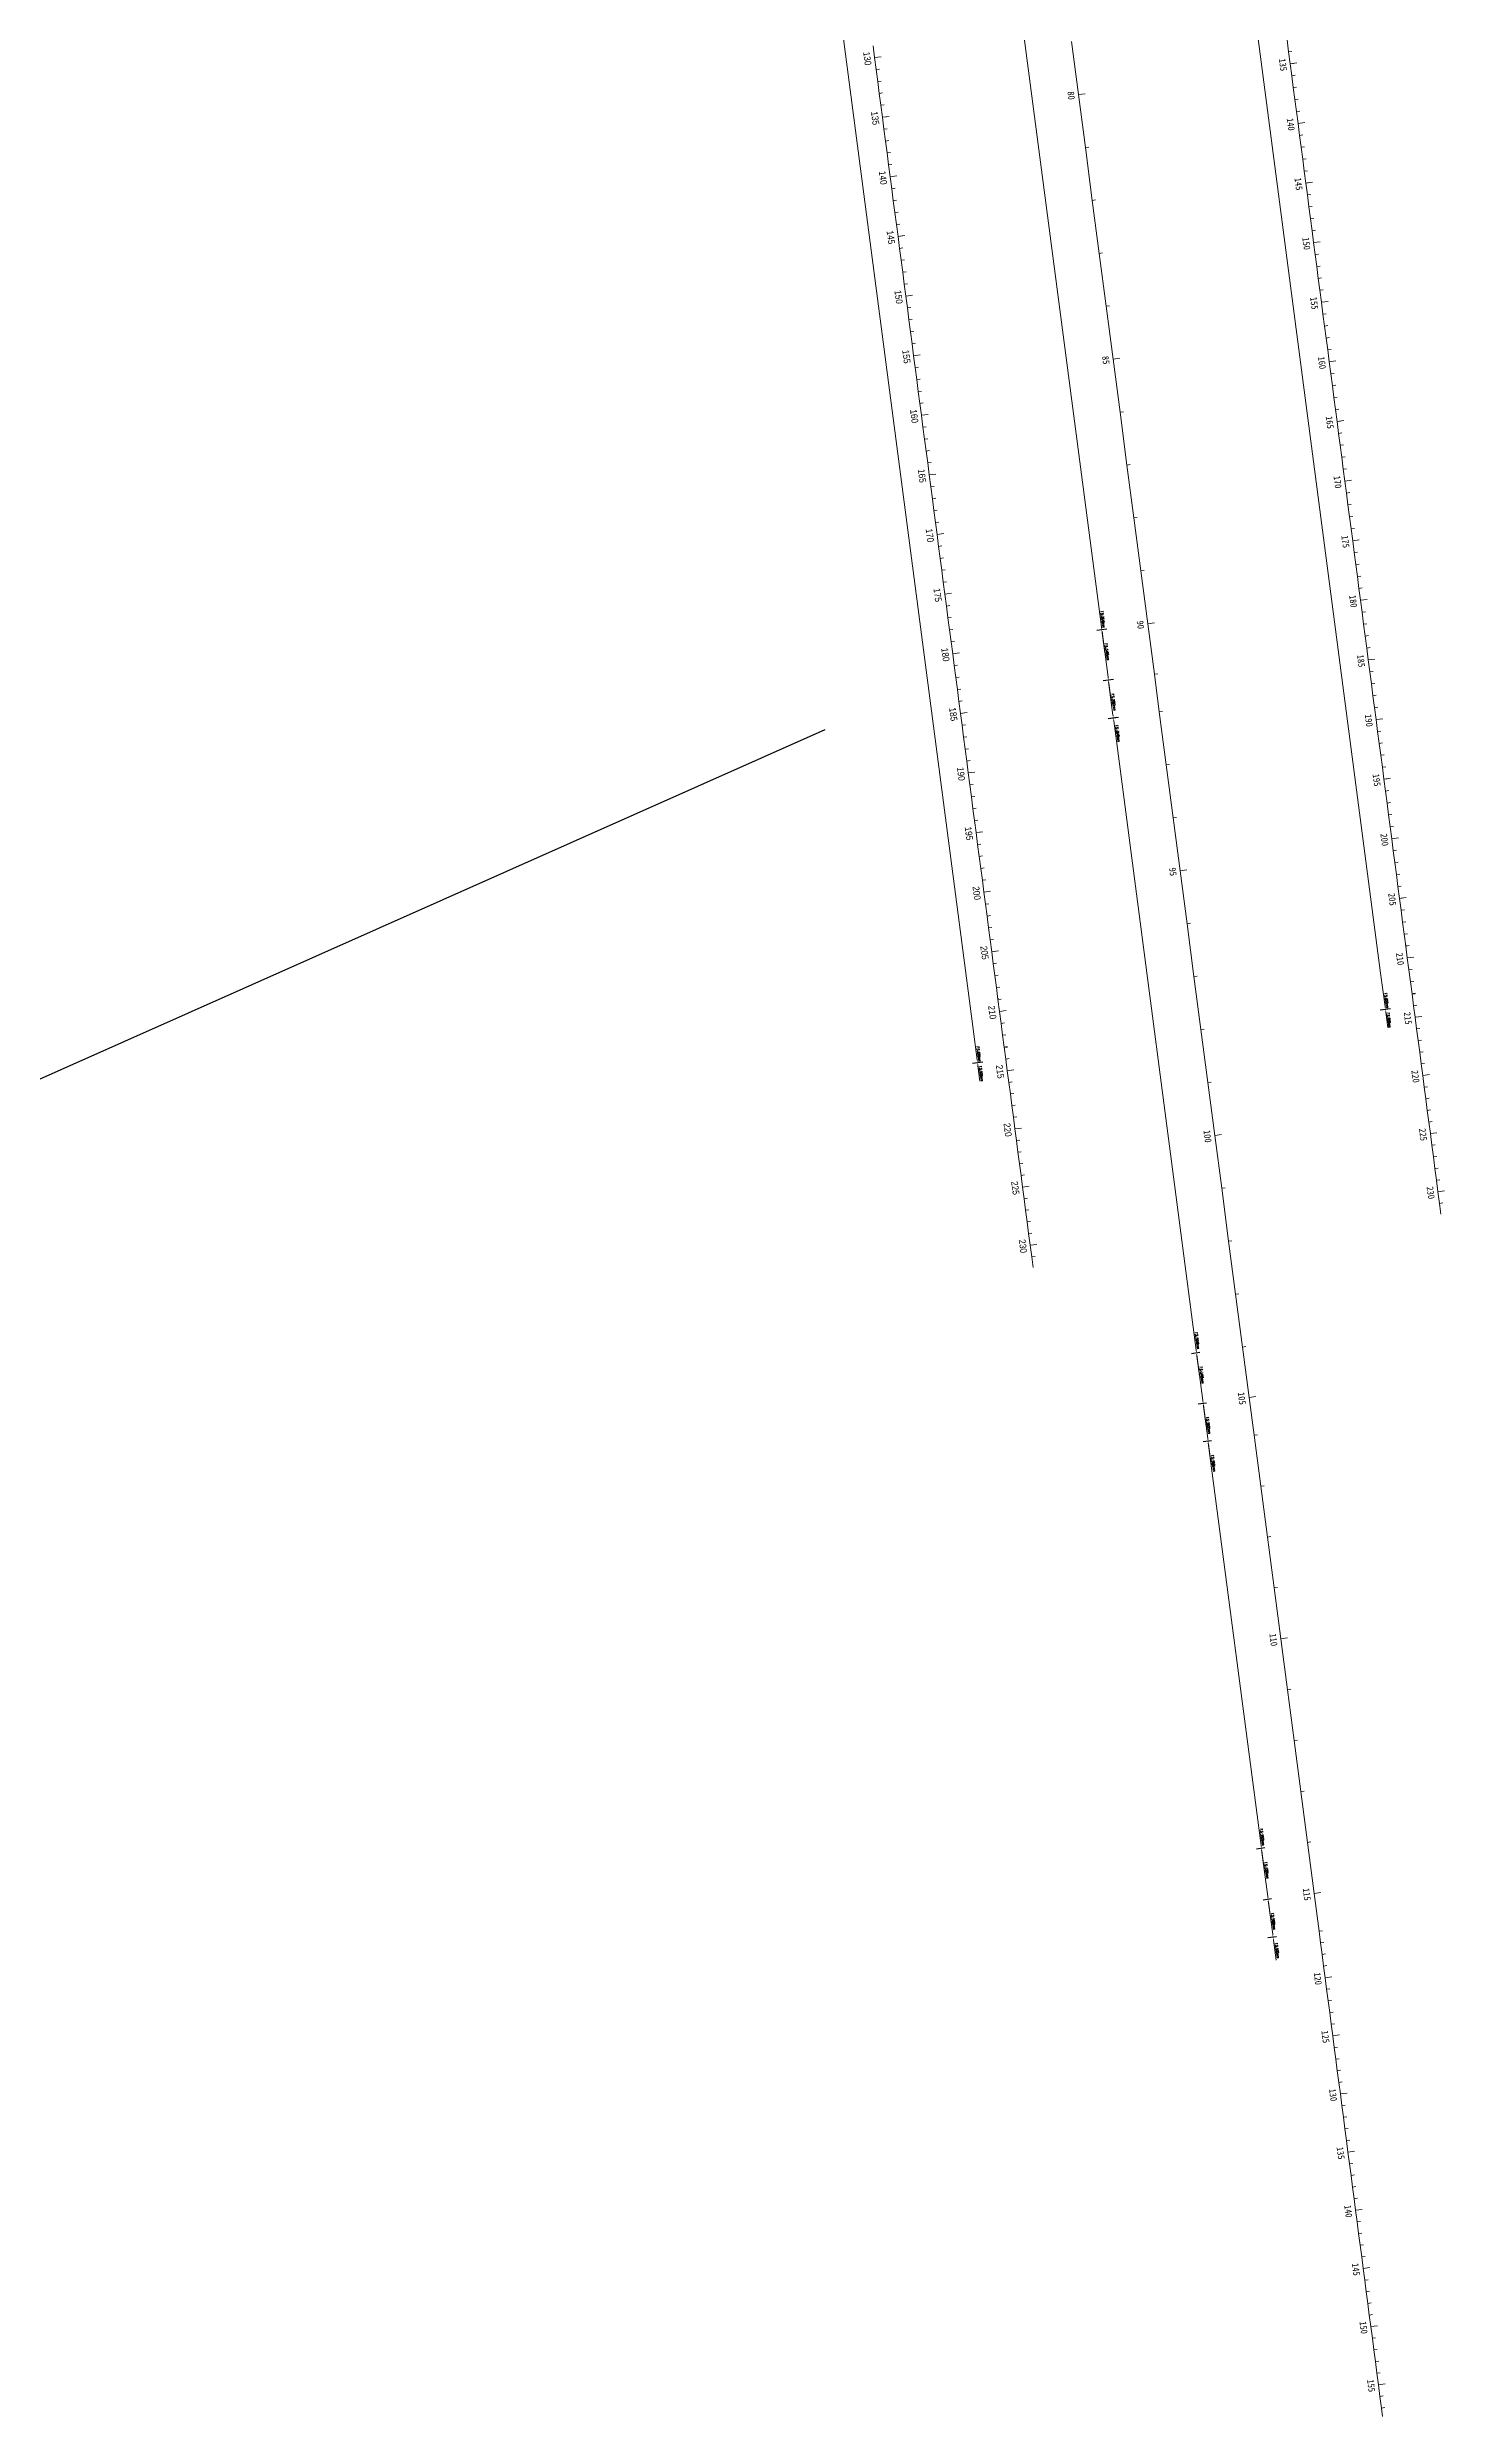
# Model space of a CAD drawing. Header units: millimetres. Extents: x -14906165 to 53546503, y 133836 to 58622790.
# Drawn here: x 45832510 to 51937234, y 32328107 to 42679499 of the extents above; entities that cross this region are included whole.
import ezdxf
from ezdxf.enums import TextEntityAlignment as Align

# ---------------------------------------------------------------- set-up
doc = ezdxf.new("R2010")
doc.units = ezdxf.units.MM
doc.header["$LTSCALE"] = 100
doc.linetypes.add('DASHED', pattern=[8, 6, -2])
doc.layers.add('标准形式增加', color=6, linetype='Continuous')
doc.styles.add('Arial', font='arial.ttf')
doc.styles.add('JNRD_E1', font='romans.shx', dxfattribs={"width": 0.8})
doc.styles.get("Standard").update_dxf_attribs({"font": ''})
doc.styles.get('Standard').set_extended_font_data('SimSun')

# ---------------------------------------------------------------- blocks, each defined once
blk = doc.blocks.new('50KLPG')
at = {"color": 7, "linetype": 'Continuous', "lineweight": 20}
for p, q in [((109000, 0), (109000, 200)), ((109000, 200), (109000, 0)), ((109820, 400), (109820, 0)), ((109820, 0), (109820, 200)), ((110640, 0), (110640, 200)), ((110640, 200), (110640, 0)), ((111460, 0), (111460, 200)), ((111460, 200), (111460, 0)), ((112280, 0), (112280, 200)), ((112280, 200), (112280, 0)), ((113100, 0), (113100, 200)), ((113100, 200), (113100, 0)), ((113920, 0), (113920, 400)), ((113920, 400), (113920, 0)), ((114740, 0), (114740, 200)), ((114740, 200), (114740, 0)), ((115560, 0), (115560, 200)), ((115560, 200), (115560, 0)), ((116380, 0), (116380, 200)), ((116380, 200), (116380, 0)), ((117200, 0), (117200, 200)), ((117200, 200), (117200, 0)), ((118020, 400), (118020, 0)), ((118020, 0), (118020, 200)), ((118840, 0), (118840, 200)), ((118840, 200), (118840, 0)), ((119660, 0), (119660, 200)), ((119660, 200), (119660, 0)), ((120480, 0), (120480, 200)), ((120480, 200), (120480, 0)), ((121300, 0), (121300, 200)), ((121300, 200), (121300, 0)), ((122120, 0), (122120, 400)), ((122120, 400), (122120, 0)), ((122940, 0), (122940, 200)), ((122940, 200), (122940, 0)), ((123760, 0), (123760, 200)), ((123760, 200), (123760, 0)), ((124580, 0), (124580, 200)), ((124580, 200), (124580, 0)), ((125400, 0), (125400, 200)), ((125400, 200), (125400, 0)), ((126220, 400), (126220, 0)), ((126220, 0), (126220, 200)), ((127040, 0), (127040, 200)), ((127040, 200), (127040, 0)), ((127860, 0), (127860, 200)), ((127860, 200), (127860, 0)), ((128680, 0), (128680, 200)), ((128680, 200), (128680, 0)), ((129500, 0), (129500, 200)), ((129500, 200), (129500, 0)), ((130320, 0), (130320, 400)), ((130320, 400), (130320, 0)), ((131140, 0), (131140, 200)), ((131140, 200), (131140, 0)), ((131960, 0), (131960, 200)), ((131960, 200), (131960, 0)), ((132780, 0), (132780, 200)), ((132780, 200), (132780, 0)), ((133600, 0), (133600, 200)), ((133600, 200), (133600, 0)), ((134420, 400), (134420, 0)), ((134420, 0), (134420, 200)), ((135240, 0), (135240, 200)), ((135240, 200), (135240, 0)), ((136060, 0), (136060, 200)), ((136060, 200), (136060, 0)), ((136880, 0), (136880, 200)), ((136880, 200), (136880, 0)), ((137700, 0), (137700, 200)), ((137700, 200), (137700, 0)), ((138520, 0), (138520, 400)), ((138520, 400), (138520, 0)), ((139340, 0), (139340, 200)), ((139340, 200), (139340, 0)), ((140160, 0), (140160, 200)), ((140160, 200), (140160, 0)), ((140980, 0), (140980, 200)), ((140980, 200), (140980, 0)), ((141800, 0), (141800, 200)), ((141800, 200), (141800, 0)), ((142620, 0), (142620, 400)), ((142620, 400), (142620, 0)), ((143440, 0), (143440, 200)), ((143440, 200), (143440, 0)), ((144260, 0), (144260, 200)), ((144260, 200), (144260, 0)), ((145080, 0), (145080, 200)), ((145080, 200), (145080, 0)), ((145900, 0), (145900, 200)), ((145900, 200), (145900, 0)), ((146720, 0), (146720, 400)), ((146720, 400), (146720, 0)), ((147540, 0), (147540, 200)), ((147540, 200), (147540, 0)), ((148360, 0), (148360, 200)), ((148360, 200), (148360, 0)), ((149180, 0), (149180, 200)), ((149180, 200), (149180, 0)), ((150000, 0), (150000, 200)), ((150000, 200), (150000, 0)), ((150820, 400), (150820, 0)), ((150820, 0), (150820, 200)), ((151640, 0), (151640, 200)), ((151640, 200), (151640, 0)), ((152460, 0), (152460, 200)), ((152460, 200), (152460, 0)), ((153280, 0), (153280, 200)), ((153280, 200), (153280, 0)), ((154100, 0), (154100, 200)), ((154100, 200), (154100, 0)), ((154920, 0), (154920, 400)), ((154920, 400), (154920, 0)), ((155740, 0), (155740, 200)), ((155740, 200), (155740, 0)), ((156560, 0), (156560, 200)), ((156560, 200), (156560, 0)), ((157380, 0), (157380, 200)), ((157380, 200), (157380, 0)), ((158200, 0), (158200, 200)), ((158200, 200), (158200, 0)), ((159020, 400), (159020, 0)), ((159020, 0), (159020, 200)), ((159840, 0), (159840, 200)), ((159840, 200), (159840, 0)), ((160660, 0), (160660, 200)), ((160660, 200), (160660, 0)), ((161480, 0), (161480, 200)), ((161480, 200), (161480, 0)), ((162300, 0), (162300, 200)), ((162300, 200), (162300, 0)), ((163120, 0), (163120, 400)), ((163120, 400), (163120, 0)), ((163940, 0), (163940, 200)), ((163940, 200), (163940, 0)), ((164760, 0), (164760, 200)), ((164760, 200), (164760, 0)), ((165580, 0), (165580, 200)), ((165580, 200), (165580, 0)), ((166400, 0), (166400, 200)), ((166400, 200), (166400, 0)), ((167220, 400), (167220, 0)), ((167220, 0), (167220, 200)), ((168040, 0), (168040, 200)), ((168040, 200), (168040, 0)), ((168860, 0), (168860, 200)), ((168860, 200), (168860, 0)), ((169680, 0), (169680, 200)), ((169680, 200), (169680, 0)), ((170500, 0), (170500, 200)), ((170500, 200), (170500, 0)), ((171320, 0), (171320, 400)), ((171320, 400), (171320, 0)), ((172140, 0), (172140, 200)), ((172140, 200), (172140, 0)), ((172960, 0), (172960, 200)), ((172960, 200), (172960, 0)), ((173780, 0), (173780, 200)), ((173780, 200), (173780, 0)), ((174600, 0), (174600, 200)), ((174600, 200), (174600, 0)), ((175400, 400), (175400, 0)), ((175400, 0), (175400, 200)), ((176200, 0), (176200, 200)), ((176200, 200), (176200, 0)), ((177000, 0), (177000, 200)), ((177000, 200), (177000, 0)), ((177800, 0), (177800, 200)), ((177800, 200), (177800, 0)), ((178600, 0), (178600, 200)), ((178600, 200), (178600, 0)), ((179400, 0), (179400, 400)), ((179400, 400), (179400, 0)), ((180200, 0), (180200, 200)), ((180200, 200), (180200, 0)), ((181000, 0), (181000, 200)), ((181000, 200), (181000, 0)), ((181800, 0), (181800, 200)), ((181800, 200), (181800, 0)), ((182600, 0), (182600, 200)), ((182600, 200), (182600, 0)), ((183400, 400), (183400, 0)), ((183400, 0), (183400, 200)), ((184200, 0), (184200, 200)), ((184200, 200), (184200, 0)), ((185000, 0), (185000, 200)), ((185000, 200), (185000, 0)), ((185800, 0), (185800, 200)), ((185800, 200), (185800, 0)), ((186600, 0), (186600, 200)), ((186600, 200), (186600, 0)), ((187400, 400), (187400, 0)), ((187400, 0), (187400, 250)), ((188200, 200), (188200, 0)), ((188200, 0), (188200, 200)), ((108180, 0), (109000, 0)), ((109000, 0), (109820, 0)), ((109820, 0), (110640, 0)), ((110640, 0), (111460, 0)), ((111460, 0), (112280, 0)), ((112280, 0), (113100, 0)), ((113100, 0), (113920, 0)), ((113920, 0), (114740, 0)), ((114740, 0), (115560, 0)), ((115560, 0), (116380, 0)), ((116380, 0), (117200, 0)), ((117200, 0), (118020, 0)), ((118020, 0), (118840, 0)), ((118840, 0), (119660, 0)), ((119660, 0), (120480, 0)), ((120480, 0), (121300, 0)), ((121300, 0), (122120, 0)), ((122120, 0), (122940, 0)), ((122940, 0), (123760, 0)), ((123760, 0), (124580, 0)), ((124580, 0), (125400, 0)), ((125400, 0), (126220, 0)), ((126220, 0), (127040, 0)), ((127040, 0), (127860, 0)), ((127860, 0), (128680, 0)), ((128680, 0), (129500, 0)), ((129500, 0), (130320, 0)), ((130320, 0), (131140, 0)), ((131140, 0), (131960, 0)), ((131960, 0), (132780, 0)), ((132780, 0), (133600, 0)), ((133600, 0), (134420, 0)), ((134420, 0), (135240, 0)), ((135240, 0), (136060, 0)), ((136060, 0), (136880, 0)), ((136880, 0), (137700, 0)), ((137700, 0), (138520, 0)), ((138520, 0), (139340, 0)), ((139340, 0), (140160, 0)), ((140160, 0), (140980, 0)), ((140980, 0), (141800, 0)), ((141800, 0), (142620, 0)), ((142620, 0), (143440, 0)), ((143440, 0), (144260, 0)), ((144260, 0), (145080, 0)), ((145080, 0), (145900, 0)), ((145900, 0), (146720, 0)), ((146720, 0), (147540, 0)), ((147540, 0), (148360, 0)), ((148360, 0), (149180, 0)), ((149180, 0), (150000, 0)), ((150000, 0), (150820, 0)), ((150820, 0), (151640, 0)), ((151640, 0), (152460, 0)), ((152460, 0), (153280, 0)), ((153280, 0), (154100, 0)), ((154100, 0), (154920, 0)), ((154920, 0), (155740, 0)), ((155740, 0), (156560, 0)), ((156560, 0), (157380, 0)), ((157380, 0), (158200, 0)), ((158200, 0), (159020, 0)), ((159020, 0), (159840, 0)), ((159840, 0), (160660, 0)), ((160660, 0), (161480, 0)), ((161480, 0), (162300, 0)), ((162300, 0), (163120, 0)), ((163120, 0), (163940, 0)), ((163940, 0), (164760, 0)), ((164760, 0), (165580, 0)), ((165580, 0), (166400, 0)), ((166400, 0), (167220, 0)), ((167220, 0), (168040, 0)), ((168040, 0), (168860, 0)), ((168860, 0), (169680, 0)), ((169680, 0), (170500, 0)), ((170500, 0), (171320, 0)), ((171320, 0), (172140, 0)), ((172140, 0), (172960, 0)), ((172960, 0), (173780, 0)), ((173780, 0), (174600, 0)), ((174600, 0), (175400, 0)), ((175400, 0), (176200, 0)), ((176200, 0), (177000, 0)), ((177000, 0), (177800, 0)), ((177800, 0), (178600, 0)), ((178600, 0), (179400, 0)), ((179400, 0), (180200, 0)), ((180200, 0), (181000, 0)), ((181000, 0), (181800, 0)), ((181800, 0), (182600, 0)), ((182600, 0), (183400, 0)), ((183400, 0), (184200, 0)), ((184200, 0), (185000, 0)), ((185000, 0), (185800, 0)), ((185800, 0), (186600, 0)), ((186600, 0), (187400, 0)), ((187400, 0), (188200, 0)), ((188200, 0), (188929, 0))]:
    blk.add_line(p, q, dxfattribs=at)
at = {"linetype": 'DASHED', "ltscale": 0.15}
blk.add_line((173780, 0), (173780, 200), dxfattribs=at)
at = {"color": 0, "linetype": 'ByBlock', "ltscale": 100}
blk.add_line((170420, 0), (170495, 0), dxfattribs=at)
at = {"color": 7}
for s, p in [('135', (109820, -232)), ('140', (113920, -232)), ('145', (118020, -232)), ('150', (122120, -232)), ('155', (126220, -232)), ('160', (130320, -232)), ('165', (134420, -232)), ('170', (138520, -232)), ('175', (142620, -232)), ('180', (146720, -232)), ('185', (150820, -232)), ('190', (154920, -232)), ('195', (159020, -232)), ('200', (163120, -232)), ('205', (167220, -232)), ('210', (171320, -232)), ('215', (175400, -232)), ('220', (179400, -232)), ('225', (183400, -232)), ('230', (187400, -232))]:
    blk.add_text(s, height=400, dxfattribs=at).set_placement(p, align=Align.TOP_CENTER)
blk = doc.blocks.new('150KULEC')
at = {"color": 7, "linetype": 'Continuous', "lineweight": 20}
for p, q in [((110025, 0), (110025, 400)), ((110025, 400), (110025, 0)), ((113665, 200), (113665, 0)), ((113665, 0), (113665, 200)), ((117305, 0), (117305, 200)), ((117305, 200), (117305, 0)), ((120945, 0), (120945, 200)), ((120945, 200), (120945, 0)), ((124585, 0), (124585, 200)), ((124585, 200), (124585, 0)), ((128225, 0), (128225, 400)), ((128225, 400), (128225, 0)), ((131865, 0), (131865, 200)), ((131865, 200), (131865, 0)), ((135505, 0), (135505, 200)), ((135505, 200), (135505, 0)), ((139145, 0), (139145, 200)), ((139145, 200), (139145, 0)), ((142785, 0), (142785, 200)), ((142785, 200), (142785, 0)), ((146425, 0), (146425, 400)), ((146425, 400), (146425, 0)), ((149890, 200), (149890, 0)), ((149890, 0), (149890, 200)), ((152490, 0), (152490, 200)), ((152490, 200), (152490, 0)), ((156130, 0), (156130, 200)), ((156130, 200), (156130, 0)), ((159770, 0), (159770, 200)), ((159770, 200), (159770, 0)), ((163410, 0), (163410, 400)), ((163410, 400), (163410, 0)), ((167050, 0), (167050, 200)), ((167050, 200), (167050, 0)), ((170690, 0), (170690, 200)), ((170690, 200), (170690, 0)), ((174330, 0), (174330, 200)), ((174330, 200), (174330, 0)), ((177970, 0), (177970, 200)), ((177970, 200), (177970, 0)), ((181610, 0), (181610, 400)), ((181610, 400), (181610, 0)), ((185250, 200), (185250, 0)), ((185250, 0), (185250, 200)), ((188890, 0), (188890, 200)), ((188890, 200), (188890, 0)), ((192530, 0), (192530, 200)), ((192530, 200), (192530, 0)), ((196170, 0), (196170, 200)), ((196170, 200), (196170, 0)), ((199635, 0), (199635, 400)), ((199635, 400), (199635, 0)), ((202235, 0), (202235, 200)), ((202235, 200), (202235, 0)), ((205735, 0), (205735, 200)), ((205735, 200), (205735, 0)), ((209235, 0), (209235, 200)), ((209235, 200), (209235, 0)), ((212735, 0), (212735, 200)), ((212735, 200), (212735, 0)), ((216235, 0), (216235, 400)), ((216235, 400), (216235, 0)), ((219735, 200), (219735, 0)), ((219735, 0), (219735, 200)), ((223235, 0), (223235, 200)), ((223235, 200), (223235, 0)), ((226735, 0), (226735, 200)), ((226735, 200), (226735, 0)), ((230235, 0), (230235, 200)), ((230235, 200), (230235, 0)), ((233740, 0), (233740, 400)), ((233740, 400), (233740, 0)), ((236340, 0), (236340, 200)), ((236340, 200), (236340, 0)), ((237140, 0), (237140, 200)), ((237140, 200), (237140, 0)), ((237940, 0), (237940, 200)), ((237940, 200), (237940, 0)), ((238740, 0), (238740, 200)), ((238740, 200), (238740, 0)), ((239540, 0), (239540, 400)), ((239540, 400), (239540, 0)), ((240340, 200), (240340, 0)), ((240340, 0), (240340, 200)), ((241140, 0), (241140, 200)), ((241140, 200), (241140, 0)), ((241940, 0), (241940, 200)), ((241940, 200), (241940, 0)), ((242740, 0), (242740, 200)), ((242740, 200), (242740, 0)), ((243540, 0), (243540, 400)), ((243540, 400), (243540, 0)), ((244340, 0), (244340, 200)), ((244340, 200), (244340, 0)), ((245140, 0), (245140, 200)), ((245140, 200), (245140, 0)), ((245940, 0), (245940, 200)), ((245940, 200), (245940, 0)), ((246740, 0), (246740, 200)), ((246740, 200), (246740, 0)), ((247540, 0), (247540, 400)), ((247540, 400), (247540, 0)), ((248340, 200), (248340, 0)), ((248340, 0), (248340, 200)), ((249140, 0), (249140, 200)), ((249140, 200), (249140, 0)), ((249940, 0), (249940, 200)), ((249940, 200), (249940, 0)), ((250740, 0), (250740, 200)), ((250740, 200), (250740, 0)), ((251540, 0), (251540, 400)), ((251540, 400), (251540, 0)), ((252340, 0), (252340, 200)), ((252340, 200), (252340, 0)), ((253140, 0), (253140, 200)), ((253140, 200), (253140, 0)), ((253940, 0), (253940, 200)), ((253940, 200), (253940, 0)), ((254740, 0), (254740, 200)), ((254740, 200), (254740, 0)), ((255540, 0), (255540, 400)), ((255540, 400), (255540, 0)), ((256340, 200), (256340, 0)), ((256340, 0), (256340, 200)), ((257140, 200), (257140, 0)), ((257140, 0), (257140, 200)), ((257940, 0), (257940, 200)), ((257940, 200), (257940, 0)), ((258740, 0), (258740, 200)), ((258740, 200), (258740, 0)), ((259540, 0), (259540, 400)), ((259540, 400), (259540, 0)), ((260340, 0), (260340, 200)), ((260340, 200), (260340, 0)), ((261140, 0), (261140, 200)), ((261140, 200), (261140, 0)), ((261940, 0), (261940, 200)), ((261940, 200), (261940, 0)), ((262740, 0), (262740, 200)), ((262740, 200), (262740, 0)), ((263540, 0), (263540, 400)), ((263540, 400), (263540, 0)), ((264340, 200), (264340, 0)), ((264340, 0), (264340, 200)), ((265140, 0), (265140, 200)), ((265140, 200), (265140, 0)), ((265940, 0), (265940, 200)), ((265940, 200), (265940, 0)), ((266740, 0), (266740, 200)), ((266740, 200), (266740, 0)), ((267540, 0), (267540, 400)), ((267540, 400), (267540, 0)), ((268340, 0), (268340, 200)), ((268340, 200), (268340, 0)), ((269140, 0), (269140, 200)), ((269140, 200), (269140, 0)), ((106385, 0), (110025, 0)), ((110025, 0), (113665, 0)), ((113665, 0), (117305, 0)), ((117305, 0), (120945, 0)), ((120945, 0), (124585, 0)), ((124585, 0), (128225, 0)), ((128225, 0), (131865, 0)), ((131865, 0), (135505, 0)), ((135505, 0), (139145, 0)), ((139145, 0), (142785, 0)), ((142785, 0), (146425, 0)), ((146425, 0), (149890, 0)), ((149890, 0), (152490, 0)), ((152490, 0), (156130, 0)), ((156130, 0), (159770, 0)), ((159770, 0), (163410, 0)), ((163410, 0), (167050, 0)), ((167050, 0), (170690, 0)), ((170690, 0), (174330, 0)), ((174330, 0), (177970, 0)), ((177970, 0), (181610, 0)), ((181610, 0), (185250, 0)), ((185250, 0), (188890, 0)), ((188890, 0), (192530, 0)), ((192530, 0), (196170, 0)), ((196170, 0), (199635, 0)), ((199635, 0), (202235, 0)), ((202235, 0), (205735, 0)), ((205735, 0), (209235, 0)), ((209235, 0), (212735, 0)), ((212735, 0), (216235, 0)), ((216235, 0), (219735, 0)), ((219735, 0), (223235, 0)), ((223235, 0), (226735, 0)), ((226735, 0), (230235, 0)), ((230235, 0), (233740, 0)), ((233740, 0), (236340, 0)), ((236340, 0), (237140, 0)), ((237140, 0), (237940, 0)), ((237940, 0), (238740, 0)), ((238740, 0), (239540, 0)), ((239540, 0), (240340, 0)), ((240340, 0), (241140, 0)), ((241140, 0), (241940, 0)), ((241940, 0), (242740, 0)), ((242740, 0), (243540, 0)), ((243540, 0), (244340, 0)), ((244340, 0), (245140, 0)), ((245140, 0), (245940, 0)), ((245940, 0), (246740, 0)), ((246740, 0), (247540, 0)), ((247540, 0), (248340, 0)), ((248340, 0), (249140, 0)), ((249140, 0), (249940, 0)), ((249940, 0), (250740, 0)), ((250740, 0), (251540, 0)), ((251540, 0), (252340, 0)), ((252340, 0), (253140, 0)), ((253140, 0), (253940, 0)), ((253940, 0), (254740, 0)), ((254740, 0), (255540, 0)), ((255540, 0), (256340, 0)), ((256340, 0), (257140, 0)), ((257140, 0), (257940, 0)), ((257940, 0), (258740, 0)), ((258740, 0), (259540, 0)), ((259540, 0), (260340, 0)), ((260340, 0), (261140, 0)), ((261140, 0), (261940, 0)), ((261940, 0), (262740, 0)), ((262740, 0), (263540, 0)), ((263540, 0), (264340, 0)), ((264340, 0), (265140, 0)), ((265140, 0), (265940, 0)), ((265940, 0), (266740, 0)), ((266740, 0), (267540, 0)), ((267540, 0), (268340, 0)), ((268340, 0), (269140, 0)), ((269140, 0), (269729, 0))]:
    blk.add_line(p, q, dxfattribs=at)
at = {"color": 7}
for s, p in [('80', (110025, -232)), ('85', (128225, -232)), ('90', (146425, -232)), ('95', (163410, -232)), ('100', (181610, -232)), ('105', (199635, -232)), ('110', (216235, -232)), ('115', (233740, -232)), ('120', (239540, -232)), ('125', (243540, -232)), ('130', (247540, -232)), ('135', (251540, -232)), ('140', (255540, -232)), ('145', (259540, -232)), ('150', (263540, -232)), ('155', (267540, -232))]:
    blk.add_text(s, height=400, dxfattribs=at).set_placement(p, align=Align.TOP_CENTER)
blk = doc.blocks.new('48.5KLEG')
at = {"color": 7, "linetype": 'Continuous', "lineweight": 20}
for p, q in [((105720, 0), (105720, 400)), ((105720, 400), (105720, 0)), ((106540, 0), (106540, 200)), ((106540, 200), (106540, 0)), ((107360, 0), (107360, 200)), ((107360, 200), (107360, 0)), ((108180, 0), (108180, 200)), ((108180, 200), (108180, 0)), ((109000, 0), (109000, 200)), ((109000, 200), (109000, 0)), ((109820, 400), (109820, 0)), ((109820, 0), (109820, 250)), ((110640, 0), (110640, 200)), ((110640, 200), (110640, 0)), ((111460, 0), (111460, 200)), ((111460, 200), (111460, 0)), ((112280, 0), (112280, 200)), ((112280, 200), (112280, 0)), ((113100, 0), (113100, 200)), ((113100, 200), (113100, 0)), ((113920, 0), (113920, 400)), ((113920, 400), (113920, 0)), ((114740, 0), (114740, 200)), ((114740, 200), (114740, 0)), ((115560, 0), (115560, 200)), ((115560, 200), (115560, 0)), ((116380, 0), (116380, 200)), ((116380, 200), (116380, 0)), ((117200, 0), (117200, 200)), ((117200, 200), (117200, 0)), ((118020, 400), (118020, 0)), ((118020, 0), (118020, 250)), ((118840, 0), (118840, 200)), ((118840, 200), (118840, 0)), ((119660, 0), (119660, 200)), ((119660, 200), (119660, 0)), ((120480, 0), (120480, 200)), ((120480, 200), (120480, 0)), ((121300, 0), (121300, 200)), ((121300, 200), (121300, 0)), ((122120, 0), (122120, 400)), ((122120, 400), (122120, 0)), ((122940, 0), (122940, 200)), ((122940, 200), (122940, 0)), ((123760, 0), (123760, 200)), ((123760, 200), (123760, 0)), ((124580, 0), (124580, 200)), ((124580, 200), (124580, 0)), ((125400, 0), (125400, 200)), ((125400, 200), (125400, 0)), ((126220, 400), (126220, 0)), ((126220, 0), (126220, 250)), ((127040, 0), (127040, 200)), ((127040, 200), (127040, 0)), ((127860, 0), (127860, 200)), ((127860, 200), (127860, 0)), ((128680, 0), (128680, 200)), ((128680, 200), (128680, 0)), ((129500, 0), (129500, 200)), ((129500, 200), (129500, 0)), ((130320, 0), (130320, 400)), ((130320, 400), (130320, 0)), ((131140, 0), (131140, 200)), ((131140, 200), (131140, 0)), ((131960, 0), (131960, 200)), ((131960, 200), (131960, 0)), ((132780, 0), (132780, 200)), ((132780, 200), (132780, 0)), ((133600, 0), (133600, 200)), ((133600, 200), (133600, 0)), ((134420, 0), (134420, 400)), ((134420, 400), (134420, 0)), ((135240, 0), (135240, 200)), ((135240, 200), (135240, 0)), ((136060, 0), (136060, 200)), ((136060, 200), (136060, 0)), ((136880, 0), (136880, 200)), ((136880, 200), (136880, 0)), ((137700, 0), (137700, 200)), ((137700, 200), (137700, 0)), ((138520, 0), (138520, 400)), ((138520, 400), (138520, 0)), ((139340, 0), (139340, 200)), ((139340, 200), (139340, 0)), ((140160, 0), (140160, 200)), ((140160, 200), (140160, 0)), ((140980, 0), (140980, 200)), ((140980, 200), (140980, 0)), ((141800, 0), (141800, 200)), ((141800, 200), (141800, 0)), ((142620, 0), (142620, 400)), ((142620, 400), (142620, 0)), ((143440, 0), (143440, 200)), ((143440, 200), (143440, 0)), ((144260, 0), (144260, 200)), ((144260, 200), (144260, 0)), ((145080, 0), (145080, 200)), ((145080, 200), (145080, 0)), ((145900, 0), (145900, 200)), ((145900, 200), (145900, 0)), ((146720, 0), (146720, 400)), ((146720, 400), (146720, 0)), ((147540, 0), (147540, 200)), ((147540, 200), (147540, 0)), ((148360, 0), (148360, 200)), ((148360, 200), (148360, 0)), ((149180, 0), (149180, 200)), ((149180, 200), (149180, 0)), ((150000, 0), (150000, 200)), ((150000, 200), (150000, 0)), ((150820, 400), (150820, 0)), ((150820, 0), (150820, 250)), ((151640, 0), (151640, 200)), ((151640, 200), (151640, 0)), ((152460, 0), (152460, 200)), ((152460, 200), (152460, 0)), ((153280, 0), (153280, 200)), ((153280, 200), (153280, 0)), ((154100, 0), (154100, 200)), ((154100, 200), (154100, 0)), ((154920, 0), (154920, 400)), ((154920, 400), (154920, 0)), ((155740, 0), (155740, 200)), ((155740, 200), (155740, 0)), ((156560, 0), (156560, 200)), ((156560, 200), (156560, 0)), ((157380, 0), (157380, 200)), ((157380, 200), (157380, 0)), ((158200, 0), (158200, 200)), ((158200, 200), (158200, 0)), ((159020, 400), (159020, 0)), ((159020, 0), (159020, 250)), ((159840, 0), (159840, 200)), ((159840, 200), (159840, 0)), ((160660, 0), (160660, 200)), ((160660, 200), (160660, 0)), ((161480, 0), (161480, 200)), ((161480, 200), (161480, 0)), ((162300, 0), (162300, 200)), ((162300, 200), (162300, 0)), ((163120, 0), (163120, 400)), ((163120, 400), (163120, 0)), ((163940, 0), (163940, 200)), ((163940, 200), (163940, 0)), ((164760, 0), (164760, 200)), ((164760, 200), (164760, 0)), ((165580, 0), (165580, 200)), ((165580, 200), (165580, 0)), ((166400, 0), (166400, 200)), ((166400, 200), (166400, 0)), ((167220, 400), (167220, 0)), ((167220, 0), (167220, 250)), ((168040, 0), (168040, 200)), ((168040, 200), (168040, 0)), ((168860, 0), (168860, 200)), ((168860, 200), (168860, 0)), ((169680, 0), (169680, 200)), ((169680, 200), (169680, 0)), ((170500, 0), (170500, 200)), ((170500, 200), (170500, 0)), ((171320, 0), (171320, 400)), ((171320, 400), (171320, 0)), ((172140, 0), (172140, 200)), ((172140, 200), (172140, 0)), ((172960, 0), (172960, 200)), ((172960, 200), (172960, 0)), ((173780, 0), (173780, 200)), ((173780, 200), (173780, 0)), ((174600, 0), (174600, 200)), ((174600, 200), (174600, 0)), ((175400, 400), (175400, 0)), ((175400, 0), (175400, 250)), ((176200, 0), (176200, 200)), ((176200, 200), (176200, 0)), ((177000, 0), (177000, 200)), ((177000, 200), (177000, 0)), ((177800, 0), (177800, 200)), ((177800, 200), (177800, 0)), ((178600, 0), (178600, 200)), ((178600, 200), (178600, 0)), ((179400, 0), (179400, 400)), ((179400, 400), (179400, 0)), ((180200, 0), (180200, 200)), ((180200, 200), (180200, 0)), ((181000, 0), (181000, 200)), ((181000, 200), (181000, 0)), ((181800, 0), (181800, 200)), ((181800, 200), (181800, 0)), ((182600, 0), (182600, 200)), ((182600, 200), (182600, 0)), ((183400, 400), (183400, 0)), ((183400, 0), (183400, 250)), ((184200, 0), (184200, 200)), ((184200, 200), (184200, 0)), ((185000, 0), (185000, 200)), ((185000, 200), (185000, 0)), ((185800, 0), (185800, 200)), ((185800, 200), (185800, 0)), ((186600, 0), (186600, 200)), ((186600, 200), (186600, 0)), ((187400, 0), (187400, 400)), ((187400, 400), (187400, 0)), ((188200, 200), (188200, 0)), ((188200, 0), (188200, 200)), ((104900, 0), (105720, 0)), ((105720, 0), (106540, 0)), ((106540, 0), (107360, 0)), ((107360, 0), (108180, 0)), ((108180, 0), (109000, 0)), ((109000, 0), (109820, 0)), ((109820, 0), (110640, 0)), ((110640, 0), (111460, 0)), ((111460, 0), (112280, 0)), ((112280, 0), (113100, 0)), ((113100, 0), (113920, 0)), ((113920, 0), (114740, 0)), ((114740, 0), (115560, 0)), ((115560, 0), (116380, 0)), ((116380, 0), (117200, 0)), ((117200, 0), (118020, 0)), ((118020, 0), (118840, 0)), ((118840, 0), (119660, 0)), ((119660, 0), (120480, 0)), ((120480, 0), (121300, 0)), ((121300, 0), (122120, 0)), ((122120, 0), (122940, 0)), ((122940, 0), (123760, 0)), ((123760, 0), (124580, 0)), ((124580, 0), (125400, 0)), ((125400, 0), (126220, 0)), ((126220, 0), (127040, 0)), ((127040, 0), (127860, 0)), ((127860, 0), (128680, 0)), ((128680, 0), (129500, 0)), ((129500, 0), (130320, 0)), ((130320, 0), (131140, 0)), ((131140, 0), (131960, 0)), ((131960, 0), (132780, 0)), ((132780, 0), (133600, 0)), ((133600, 0), (134420, 0)), ((134420, 0), (135240, 0)), ((135240, 0), (136060, 0)), ((136060, 0), (136880, 0)), ((136880, 0), (137700, 0)), ((137700, 0), (138520, 0)), ((138520, 0), (139340, 0)), ((139340, 0), (140160, 0)), ((140160, 0), (140980, 0)), ((140980, 0), (141800, 0)), ((141800, 0), (142620, 0)), ((142620, 0), (143440, 0)), ((143440, 0), (144260, 0)), ((144260, 0), (145080, 0)), ((145080, 0), (145900, 0)), ((145900, 0), (146720, 0)), ((146720, 0), (147540, 0)), ((147540, 0), (148360, 0)), ((148360, 0), (149180, 0)), ((149180, 0), (150000, 0)), ((150000, 0), (150820, 0)), ((150820, 0), (151640, 0)), ((151640, 0), (152460, 0)), ((152460, 0), (153280, 0)), ((153280, 0), (154100, 0)), ((154100, 0), (154920, 0)), ((154920, 0), (155740, 0)), ((155740, 0), (156560, 0)), ((156560, 0), (157380, 0)), ((157380, 0), (158200, 0)), ((158200, 0), (159020, 0)), ((159020, 0), (159840, 0)), ((159840, 0), (160660, 0)), ((160660, 0), (161480, 0)), ((161480, 0), (162300, 0)), ((162300, 0), (163120, 0)), ((163120, 0), (163940, 0)), ((163940, 0), (164760, 0)), ((164760, 0), (165580, 0)), ((165580, 0), (166400, 0)), ((166400, 0), (167220, 0)), ((167220, 0), (168040, 0)), ((168040, 0), (168860, 0)), ((168860, 0), (169680, 0)), ((169680, 0), (170500, 0)), ((170500, 0), (171320, 0)), ((171320, 0), (172140, 0)), ((172140, 0), (172960, 0)), ((172960, 0), (173780, 0)), ((173780, 0), (174600, 0)), ((174600, 0), (175400, 0)), ((175400, 0), (176200, 0)), ((176200, 0), (177000, 0)), ((177000, 0), (177800, 0)), ((177800, 0), (178600, 0)), ((178600, 0), (179400, 0)), ((179400, 0), (180200, 0)), ((180200, 0), (181000, 0)), ((181000, 0), (181800, 0)), ((181800, 0), (182600, 0)), ((182600, 0), (183400, 0)), ((183400, 0), (184200, 0)), ((184200, 0), (185000, 0)), ((185000, 0), (185800, 0)), ((185800, 0), (186600, 0)), ((186600, 0), (187400, 0)), ((187400, 0), (188200, 0)), ((188200, 0), (188929, 0))]:
    blk.add_line(p, q, dxfattribs=at)
at = {"linetype": 'DASHED', "ltscale": 0.15}
blk.add_line((173780, 0), (173780, 200), dxfattribs=at)
at = {"color": 0, "linetype": 'ByBlock', "ltscale": 100}
blk.add_line((170420, 0), (170495, 0), dxfattribs=at)
at = {"color": 7, "style": 'Arial'}
for s, p in [('130', (105720, -232)), ('135', (109820, -232)), ('140', (113920, -232)), ('145', (118020, -232)), ('150', (122120, -232)), ('155', (126220, -232)), ('160', (130320, -232)), ('165', (134420, -232)), ('170', (138520, -232)), ('175', (142620, -232)), ('180', (146720, -232)), ('185', (150820, -232)), ('190', (154920, -232)), ('195', (159020, -232)), ('200', (163120, -232)), ('205', (167220, -232)), ('210', (171320, -232)), ('215', (175400, -232)), ('220', (179400, -232)), ('225', (183400, -232)), ('230', (187400, -232))]:
    blk.add_text(s, height=400, dxfattribs=at).set_placement(p, align=Align.TOP_CENTER)
blk = doc.blocks.new('绘图要素标准库V1.0 - 0416')
at = {"color": 1, "lineweight": 13}
for p, q in [((-628257.6, 766279.2), (-491550.2, 766279.2)), ((-489257.6, 766279.2), (-491550.2, 766279.2)), ((-488857.6, 766279.2), (-487804.6, 766279.2)), ((-517432.6, 752475.5), (-559354.6, 752475.5)), ((-513967.6, 752475.5), (-517125.2, 752475.5)), ((-517032.6, 752475.5), (-515662.3, 752475.5)), ((-511367.6, 752475.5), (-513660.2, 752475.5)), ((-513567.6, 752475.5), (-512197.3, 752475.5)), ((-510967.6, 752475.5), (-509597.3, 752475.5)), ((-467687.6, 752475.5), (-509597.3, 752475.5)), ((-464222.6, 752475.5), (-467380.2, 752475.5)), ((-467287.6, 752475.5), (-465917.3, 752475.5)), ((-461622.6, 752475.5), (-463915.2, 752475.5)), ((-463822.6, 752475.5), (-462452.3, 752475.5)), ((-433622.6, 752475.5), (-461315.2, 752475.5)), ((-461222.6, 752475.5), (-459852.3, 752475.5)), ((-430117.6, 752475.5), (-433315.2, 752475.5)), ((-433222.6, 752475.5), (-431852.3, 752475.5)), ((-427517.6, 752475.5), (-429810.2, 752475.5)), ((-429717.6, 752475.5), (-428347.3, 752475.5)), ((-427117.6, 752475.5), (-425747.3, 752475.5)), ((-628257.6, 741797.7), (-491550.2, 741797.7)), ((-489257.6, 741797.7), (-491550.2, 741797.7)), ((-488857.6, 741797.7), (-487804.6, 741797.7))]:
    blk.add_line(p, q, dxfattribs=at)
at = {"color": 1}
for p, q in [((-489057.6, 766584.5), (-489057.6, 765973.8)), ((-517232.6, 752780.8), (-517232.6, 752170.1)), ((-513767.6, 752780.8), (-513767.6, 752170.1)), ((-511167.6, 752780.8), (-511167.6, 752170.1)), ((-511167.6, 752680.8), (-511167.6, 752170.1)), ((-467487.6, 752680.8), (-467487.6, 752170.1)), ((-464022.6, 752680.8), (-464022.6, 752170.1)), ((-461422.6, 752680.8), (-461422.6, 752170.1)), ((-433422.6, 752680.8), (-433422.6, 752170.1)), ((-429917.6, 752680.8), (-429917.6, 752170.1)), ((-427317.6, 752680.8), (-427317.6, 752170.1)), ((-489057.6, 742103.1), (-489057.6, 741492.4))]:
    blk.add_line(p, q, dxfattribs=at)
at = {"color": 1, "lineweight": 13}
for points in [[(-489257.6, 766312.5), (-489057.6, 766279.2), (-489257.6, 766245.9)], [(-488857.6, 766245.9), (-489057.6, 766279.2), (-488857.6, 766312.5)], [(-517432.6, 752508.8), (-517232.6, 752475.5), (-517432.6, 752442.1)], [(-517032.6, 752442.1), (-517232.6, 752475.5), (-517032.6, 752508.8)], [(-513967.6, 752508.8), (-513767.6, 752475.5), (-513967.6, 752442.1)], [(-513567.6, 752442.1), (-513767.6, 752475.5), (-513567.6, 752508.8)], [(-511367.6, 752508.8), (-511167.6, 752475.5), (-511367.6, 752442.1)], [(-510967.6, 752442.1), (-511167.6, 752475.5), (-510967.6, 752508.8)], [(-467687.6, 752508.8), (-467487.6, 752475.5), (-467687.6, 752442.1)], [(-467287.6, 752442.1), (-467487.6, 752475.5), (-467287.6, 752508.8)], [(-464222.6, 752508.8), (-464022.6, 752475.5), (-464222.6, 752442.1)], [(-463822.6, 752442.1), (-464022.6, 752475.5), (-463822.6, 752508.8)], [(-461622.6, 752508.8), (-461422.6, 752475.5), (-461622.6, 752442.1)], [(-461222.6, 752442.1), (-461422.6, 752475.5), (-461222.6, 752508.8)], [(-433622.6, 752508.8), (-433422.6, 752475.5), (-433622.6, 752442.1)], [(-433222.6, 752442.1), (-433422.6, 752475.5), (-433222.6, 752508.8)], [(-430117.6, 752508.8), (-429917.6, 752475.5), (-430117.6, 752442.1)], [(-429717.6, 752442.1), (-429917.6, 752475.5), (-429717.6, 752508.8)], [(-427517.6, 752508.8), (-427317.6, 752475.5), (-427517.6, 752442.1)], [(-427117.6, 752442.1), (-427317.6, 752475.5), (-427117.6, 752508.8)], [(-489257.6, 741831.1), (-489057.6, 741797.7), (-489257.6, 741764.4)], [(-488857.6, 741764.4), (-489057.6, 741797.7), (-488857.6, 741831.1)]]:
    blk.add_solid(points, dxfattribs=at)
at = {"layer": '标准形式增加'}
blk.add_line((-492047.5, 673860.8), (-512935.1, 735384.9), dxfattribs=at)
for name, p in [('50KLPG', (-663657.6, 767969.9)), ('150KULEC', (-663657.6, 755234.3)), ('48.5KLEG', (-663657.6, 743488.5))]:
    blk.add_blockref(name, p)
at = {"style": 'JNRD_E1', "width": 0.7}
for s, p in [('F.S.:820mm', (-490156, 766344.7)), ('F.S.:800mm', (-488817.5, 766329.8)), ('F.S.:3640mm', (-518511.1, 752540.9)), ('F.S.:3465mm', (-516276.7, 752540.9)), ('F.S.:2600mm', (-512811.7, 752540.9)), ('F.S.:3640mm', (-510660.6, 752540.9)), ('F.S.:3640mm', (-468899, 752540.9)), ('F.S.:3465mm', (-466531.7, 752540.9)), ('F.S.:2600mm', (-463066.7, 752540.9)), ('F.S.:3500mm', (-460466.7, 752540.9)), ('F.S.:3500mm', (-434755.3, 752540.9)), ('F.S.:3505mm', (-432466.7, 752540.9)), ('F.S.:2600mm', (-428961.7, 752540.9)), ('F.S.:800mm', (-426894.1, 752540.9)), ('F.S.:820mm', (-490156, 741863.2)), ('F.S.:800mm', (-488817.5, 741848.3))]:
    blk.add_text(s, height=150, dxfattribs=at).set_placement(p)

msp = doc.modelspace()

# ---------------------------------------------------------------- block references
at = {"lineweight": 5, "xscale": 64.06802830554443, "yscale": 73.4024339265743, "zscale": 64.06802830554443, "rotation": 277.4624694947158}
msp.add_blockref('绘图要素标准库V1.0 - 0416', (-22373, 103764), dxfattribs=at)

doc.saveas('drawing.dxf')
